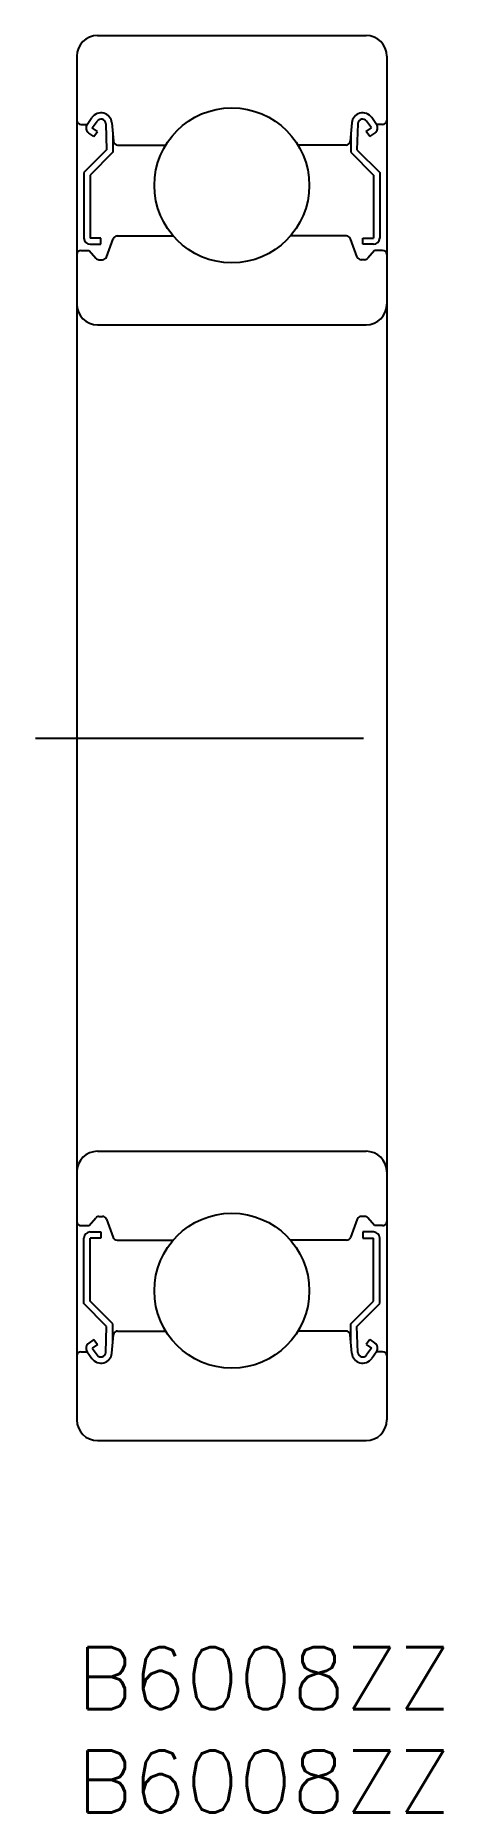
# Model space of a CAD drawing. Extents: x -2 to 17.7, y -8 to 78.
import ezdxf

# ---------------------------------------------------------------- set-up
doc = ezdxf.new("R2010")
doc.units = 0
doc.header["$LTSCALE"] = 0.5
doc.linetypes.add('CENTER', pattern=[50.8, 31.75, -6.35, 6.35, -6.35])
for name, color, linetype in [('MSM_CENTER', 1, 'CENTER'), ('MSM_CONTINUOUS', 7, 'CONTINUOUS'), ('MSM_PART_NUMBER', 7, 'CONTINUOUS')]:
    doc.layers.add(name, color=color, linetype=linetype)
doc.styles.get("Standard").update_dxf_attribs({"font": 'txt.shx', "height": 3, "bigfont": 'bigfont.shx'})

# ---------------------------------------------------------------- blocks, each defined once
blk = doc.blocks.new('*U2')
at = {"layer": 'MSM_PART_NUMBER'}
blk.add_text('B6008ZZ', height=3, dxfattribs=at).set_placement((0, -3))
blk = doc.blocks.new('*U3')
at = {"layer": 'MSM_PART_NUMBER'}
blk.add_text('B6008ZZ', height=3, dxfattribs=at).set_placement((0, -8))

msp = doc.modelspace()

# ---------------------------------------------------------------- linework, layer by layer
at = {"layer": 'MSM_CENTER'}
msp.add_line((-2, 44), (17, 44), dxfattribs=at)
at = {"layer": 'MSM_CONTINUOUS'}
for p, q in [((1, 78), (14, 78)), ((0, 77), (0, 11)), ((15, 77), (15, 11)), ((0.5, 73.7), (0.731, 74.03)), ((14.5, 73.7), (14.269, 74.03)), ((0.2, 73.7), (0.5, 73.7)), ((0.819, 73.11), (0.574, 73.282)), ((0.746, 73.528), (0.977, 73.857)), ((0.991, 73.355), (0.746, 73.528)), ((0.819, 73.11), (0.991, 73.355)), ((1.395, 73.734), (1.442, 72.474)), ((1.693, 73.772), (1.772, 72.882)), ((1.742, 73.221), (1.742, 72.35)), ((13.307, 73.772), (13.228, 72.882)), ((13.258, 73.221), (13.258, 72.35)), ((13.605, 73.734), (13.558, 72.474)), ((14.009, 73.355), (14.254, 73.528)), ((14.181, 73.11), (14.009, 73.355)), ((14.254, 73.528), (14.023, 73.857)), ((14.181, 73.11), (14.426, 73.282)), ((14.8, 73.7), (14.5, 73.7)), ((1.442, 72.474), (0.342, 71.374)), ((1.742, 72.35), (0.642, 71.25)), ((1.971, 72.7), (4.297, 72.7)), ((13.029, 72.7), (10.703, 72.7)), ((13.258, 72.35), (14.358, 71.25)), ((13.558, 72.474), (14.658, 71.374)), ((0.342, 71.374), (0.342, 68.2)), ((0.642, 71.25), (0.642, 68.2)), ((14.358, 71.25), (14.358, 68.2)), ((14.658, 71.374), (14.658, 68.2)), ((1.162, 68.2), (0.642, 68.2)), ((1.162, 67.9), (1.162, 68.2)), ((1.434, 67.281), (1.757, 68.168)), ((1.945, 68.3), (4.661, 68.3)), ((13.055, 68.3), (10.339, 68.3)), ((13.566, 67.281), (13.243, 68.168)), ((13.838, 68.2), (14.358, 68.2)), ((13.838, 67.9), (13.838, 68.2)), ((0.2, 67.6), (0.6, 67.6)), ((0.6, 67.6), (0.918, 67.221)), ((0.642, 67.9), (1.162, 67.9)), ((1.071, 67.15), (1.246, 67.15)), ((13.929, 67.15), (13.754, 67.15)), ((14.358, 67.9), (13.838, 67.9)), ((14.4, 67.6), (14.082, 67.221)), ((14.8, 67.6), (14.4, 67.6)), ((1, 64), (14, 64)), ((1, 24), (14, 24)), ((0.6, 20.4), (0.918, 20.779)), ((1.071, 20.85), (1.246, 20.85)), ((1.434, 20.719), (1.757, 19.832)), ((13.566, 20.719), (13.243, 19.832)), ((13.929, 20.85), (13.754, 20.85)), ((14.4, 20.4), (14.082, 20.779)), ((0.2, 20.4), (0.6, 20.4)), ((0.342, 16.626), (0.342, 19.8)), ((0.642, 20.1), (1.162, 20.1)), ((0.642, 16.75), (0.642, 19.8)), ((1.162, 19.8), (0.642, 19.8)), ((1.162, 20.1), (1.162, 19.8)), ((14.358, 20.1), (13.838, 20.1)), ((13.838, 20.1), (13.838, 19.8)), ((13.838, 19.8), (14.358, 19.8)), ((14.358, 16.75), (14.358, 19.8)), ((14.8, 20.4), (14.4, 20.4)), ((14.658, 16.626), (14.658, 19.8)), ((1.945, 19.7), (4.661, 19.7)), ((13.055, 19.7), (10.339, 19.7)), ((1.442, 15.526), (0.342, 16.626)), ((1.742, 15.65), (0.642, 16.75)), ((13.258, 15.65), (14.358, 16.75)), ((13.558, 15.526), (14.658, 16.626)), ((1.395, 14.266), (1.442, 15.526)), ((1.742, 14.779), (1.742, 15.65)), ((13.258, 14.779), (13.258, 15.65)), ((13.605, 14.266), (13.558, 15.526)), ((0.819, 14.89), (0.574, 14.718)), ((0.991, 14.645), (0.746, 14.472)), ((0.819, 14.89), (0.991, 14.645)), ((1.693, 14.228), (1.772, 15.118)), ((1.971, 15.3), (4.297, 15.3)), ((13.029, 15.3), (10.703, 15.3)), ((13.307, 14.228), (13.228, 15.118)), ((14.181, 14.89), (14.009, 14.645)), ((14.009, 14.645), (14.254, 14.472)), ((14.181, 14.89), (14.426, 14.718)), ((0.2, 14.3), (0.5, 14.3)), ((0.5, 14.3), (0.731, 13.97)), ((0.746, 14.472), (0.977, 14.143)), ((14.254, 14.472), (14.023, 14.143)), ((14.5, 14.3), (14.269, 13.97)), ((14.8, 14.3), (14.5, 14.3)), ((1, 10), (14, 10))]:
    msp.add_line(p, q, dxfattribs=at)
for centre in [(7.5, 70.75), (7.5, 17.25)]:
    msp.add_circle(centre, 3.75, dxfattribs=at)
for centre, radius, start, end in [((1, 77), 1, 90, 180), ((14, 77), 1, 0, 90), ((1.165, 73.725), 0.53, 5.06514, 144.93555), ((13.835, 73.725), 0.53, 35.06445, 174.93486), ((0.2, 73.9), 0.2, 180, 270), ((0.745, 73.527), 0.3, 144.93555, 235.03769), ((1.165, 73.725), 0.23, 2.13108, 144.93555), ((13.835, 73.725), 0.23, 35.06445, 177.86892), ((14.255, 73.527), 0.3, 304.96231, 35.06445), ((14.8, 73.9), 0.2, 270, 0), ((1.971, 72.9), 0.2, 185.06514, 270), ((13.029, 72.9), 0.2, 270, 354.93486), ((0.642, 68.2), 0.3, 180, 270), ((1.945, 68.1), 0.2, 90, 159.97033), ((13.055, 68.1), 0.2, 20.02967, 90), ((14.358, 68.2), 0.3, 270, 0), ((0.2, 67.4), 0.2, 90, 180), ((1.071, 67.35), 0.2, 219.99908, 270), ((1.246, 67.35), 0.2, 270, 339.97033), ((13.754, 67.35), 0.2, 200.02967, 270), ((13.929, 67.35), 0.2, 270, 320.00092), ((14.8, 67.4), 0.2, 0, 90), ((1, 65), 1, 180, 270), ((14, 65), 1, 270, 0), ((1, 23), 1, 90, 180), ((14, 23), 1, 0, 90), ((1.071, 20.65), 0.2, 90, 140.00092), ((1.246, 20.65), 0.2, 20.02967, 90), ((13.754, 20.65), 0.2, 90, 159.97033), ((13.929, 20.65), 0.2, 39.99908, 90), ((0.2, 20.6), 0.2, 180, 270), ((0.642, 19.8), 0.3, 90, 180), ((1.945, 19.9), 0.2, 200.02967, 270), ((13.055, 19.9), 0.2, 270, 339.97033), ((14.358, 19.8), 0.3, 0, 90), ((14.8, 20.6), 0.2, 270, 0), ((0.745, 14.473), 0.3, 124.96231, 215.06445), ((1.971, 15.1), 0.2, 90, 174.93486), ((13.029, 15.1), 0.2, 5.06514, 90), ((14.255, 14.473), 0.3, 324.93555, 55.03769), ((0.2, 14.1), 0.2, 90, 180), ((1.165, 14.275), 0.53, 215.06445, 354.93486), ((1.165, 14.275), 0.23, 215.06445, 357.86892), ((13.835, 14.275), 0.53, 185.06514, 324.93555), ((13.835, 14.275), 0.23, 182.13108, 324.93555), ((14.8, 14.1), 0.2, 0, 90), ((1, 11), 1, 180, 270), ((14, 11), 1, 270, 0)]:
    msp.add_arc(centre, radius, start, end, dxfattribs=at)

# ---------------------------------------------------------------- block references
for name in ['*U2', '*U3']:
    msp.add_blockref(name, (0, 0), dxfattribs=at)

doc.saveas('drawing.dxf')
